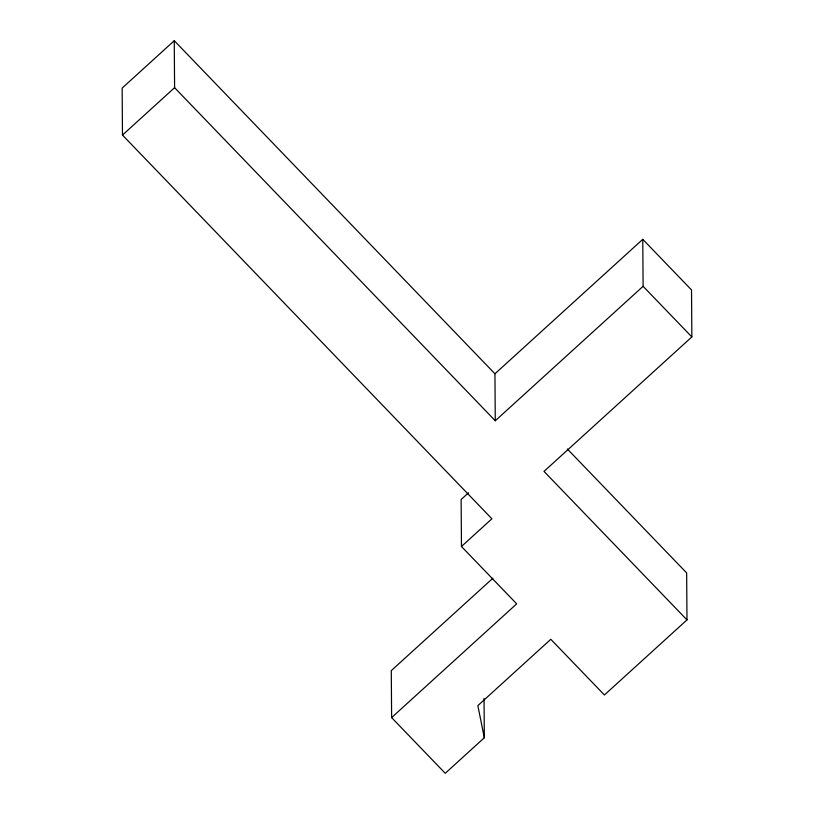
<?xml version="1.0" encoding="UTF-8"?>
<svg xmlns="http://www.w3.org/2000/svg" width="814" height="814" viewBox="0 0 814 814"><rect width="100%" height="100%" fill="white"/><g stroke="black" fill="none" stroke-linecap="round" stroke-linejoin="round"><path stroke-width="1.22" d="M494.943 373.789L642.775 239.316L643.101 286.294L495.268 420.767L494.943 373.789L174.257 40.7L122.151 88.095L122.476 135.073L491.9 518.793L461.457 546.489L516.687 603.846L391.615 717.602L445.238 773.3L484.32 737.749L484.045 698.392M122.476 135.073L174.593 87.678L174.257 40.7M468.508 492.796L461.131 499.511L461.457 546.489M642.775 239.316L691.524 289.947L691.849 336.925L544.017 471.398L686.985 619.892L604.426 694.983L550.803 639.295L477.849 705.646L484.32 737.749M492.846 578.255L391.29 670.624L391.615 717.602M643.101 286.294L691.849 336.925M567.368 449.013L686.65 572.914L686.985 619.892M174.593 87.678L495.268 420.767"/></g></svg>
